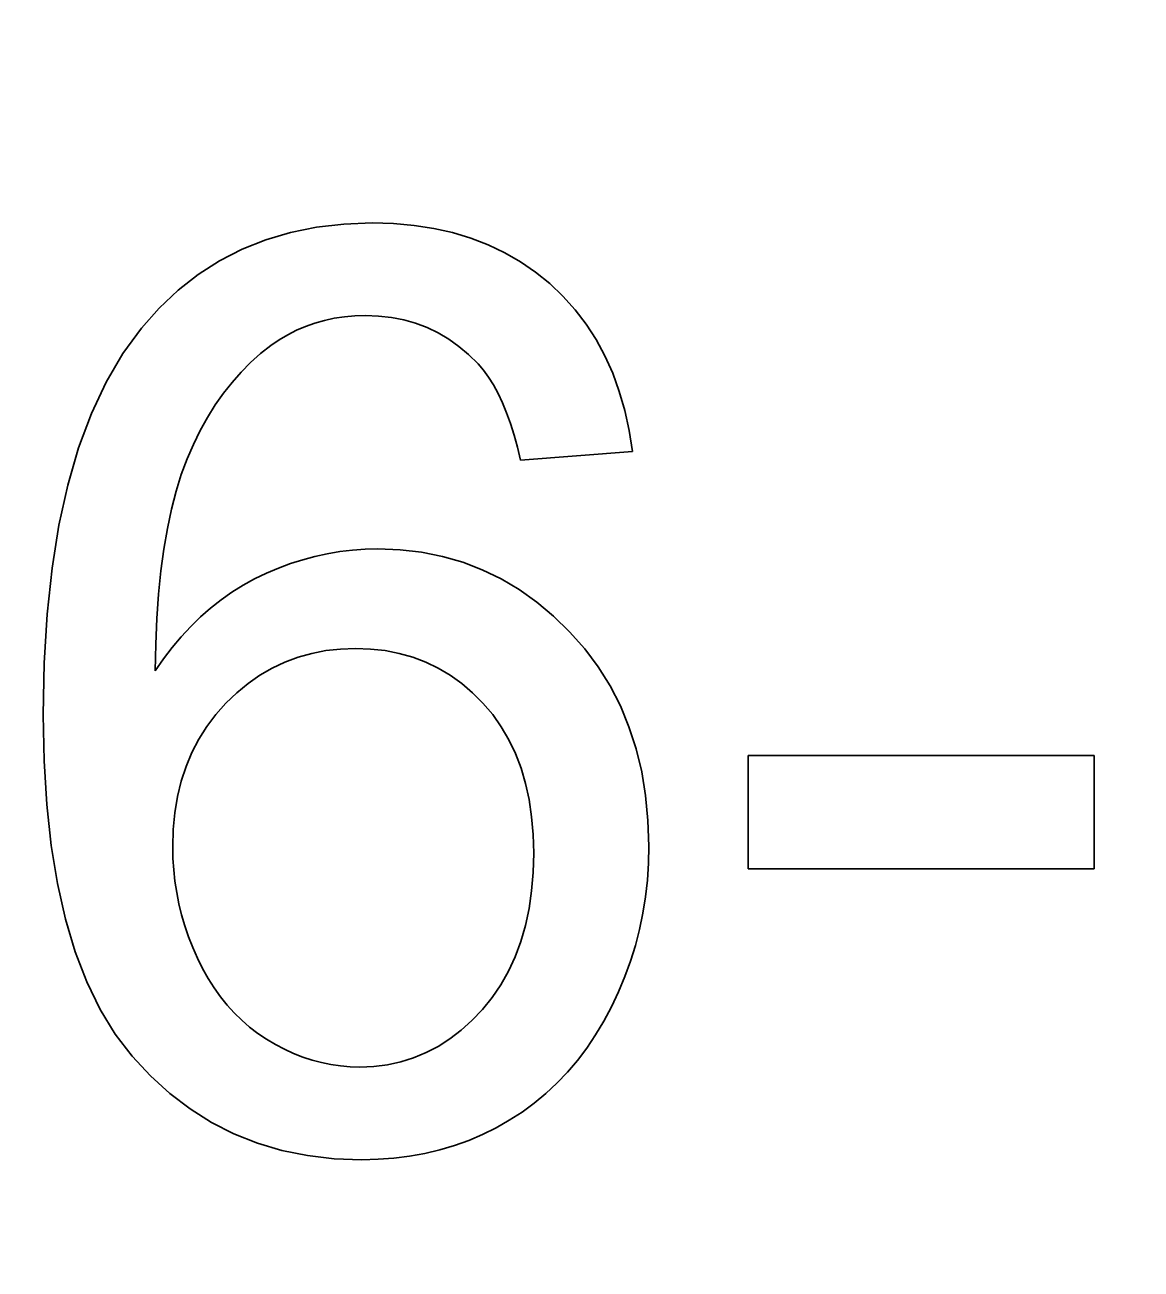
# Model space of a CAD drawing. Extents: x 23 to 417, y 3 to 294.
# Drawn here: x 148.151 to 149.521, y 108.459 to 109.985 of the extents above; entities that cross this region are included whole.
import ezdxf

# ---------------------------------------------------------------- set-up
doc = ezdxf.new("R2010")
doc.units = 0
doc.layers.get('0').update_dxf_attribs({"lineweight": 13})

msp = doc.modelspace()

# ---------------------------------------------------------------- linework, layer by layer
at = {"color": 7, "lineweight": 35, "ltscale": 0.000841284}
msp.add_line((148.5093, 109.7369), (148.5427, 109.7407), dxfattribs=at)
at = {"color": 7, "lineweight": 35, "ltscale": 0.000872351}
msp.add_line((148.5427, 109.7407), (148.5776, 109.742), dxfattribs=at)
at = {"color": 7, "lineweight": 35, "ltscale": 0.000652278}
msp.add_line((148.5776, 109.742), (148.6037, 109.7413), dxfattribs=at)
at = {"color": 7, "lineweight": 35, "ltscale": 0.000630188}
msp.add_line((148.6037, 109.7413), (148.6288, 109.739), dxfattribs=at)
at = {"color": 7, "lineweight": 35, "ltscale": 0.000611072}
msp.add_line((148.6288, 109.739), (148.653, 109.7353), dxfattribs=at)
at = {"color": 7, "lineweight": 35, "ltscale": 0.000795371}
msp.add_line((148.4469, 109.7214), (148.4774, 109.7304), dxfattribs=at)
at = {"color": 7, "lineweight": 35, "ltscale": 0.000814923}
msp.add_line((148.4774, 109.7304), (148.5093, 109.7369), dxfattribs=at)
at = {"color": 7, "lineweight": 35, "ltscale": 0.000594095}
msp.add_line((148.653, 109.7353), (148.6761, 109.7301), dxfattribs=at)
at = {"color": 7, "lineweight": 35, "ltscale": 0.000580628}
msp.add_line((148.6761, 109.7301), (148.6984, 109.7234), dxfattribs=at)
at = {"color": 7, "lineweight": 35, "ltscale": 0.000569845}
msp.add_line((148.6984, 109.7234), (148.7197, 109.7152), dxfattribs=at)
at = {"color": 7, "lineweight": 35, "ltscale": 0.000775549}
msp.add_line((148.3902, 109.6956), (148.4178, 109.7098), dxfattribs=at)
at = {"color": 7, "lineweight": 35, "ltscale": 0.000781936}
msp.add_line((148.4178, 109.7098), (148.4469, 109.7214), dxfattribs=at)
at = {"color": 7, "lineweight": 35, "ltscale": 0.000562812}
msp.add_line((148.7197, 109.7152), (148.74, 109.7055), dxfattribs=at)
at = {"color": 7, "lineweight": 35, "ltscale": 0.000776089}
msp.add_line((148.3641, 109.6788), (148.3902, 109.6956), dxfattribs=at)
at = {"color": 7, "lineweight": 35, "ltscale": 0.00055861}
msp.add_line((148.74, 109.7055), (148.7593, 109.6944), dxfattribs=at)
at = {"color": 7, "lineweight": 35, "ltscale": 0.000558205}
msp.add_line((148.7593, 109.6944), (148.7777, 109.6817), dxfattribs=at)
at = {"color": 7, "lineweight": 35, "ltscale": 0.000783752}
msp.add_line((148.3394, 109.6595), (148.3641, 109.6788), dxfattribs=at)
at = {"color": 7, "lineweight": 35, "ltscale": 0.000561389}
msp.add_line((148.7777, 109.6817), (148.7952, 109.6676), dxfattribs=at)
at = {"color": 7, "lineweight": 35, "ltscale": 0.000561167}
msp.add_line((148.7952, 109.6676), (148.8115, 109.6521), dxfattribs=at)
at = {"color": 7, "lineweight": 35, "ltscale": 0.000798023}
msp.add_line((148.3162, 109.6376), (148.3394, 109.6595), dxfattribs=at)
at = {"color": 7, "lineweight": 35, "ltscale": 0.000557724}
msp.add_line((148.8115, 109.6521), (148.8264, 109.6355), dxfattribs=at)
at = {"color": 7, "lineweight": 35, "ltscale": 0.000818946}
msp.add_line((148.2945, 109.6131), (148.3162, 109.6376), dxfattribs=at)
at = {"color": 7, "lineweight": 35, "ltscale": 0.000557988}
msp.add_line((148.8264, 109.6355), (148.8399, 109.6178), dxfattribs=at)
at = {"color": 7, "lineweight": 35, "ltscale": 0.000302958}
msp.add_line((148.5072, 109.6192), (148.4958, 109.6152), dxfattribs=at)
at = {"color": 7, "lineweight": 35, "ltscale": 0.000305321}
msp.add_line((148.519, 109.6225), (148.5072, 109.6192), dxfattribs=at)
at = {"color": 7, "lineweight": 35, "ltscale": 0.00030835}
msp.add_line((148.531, 109.6251), (148.519, 109.6225), dxfattribs=at)
at = {"color": 7, "lineweight": 35, "ltscale": 0.00031325}
msp.add_line((148.5434, 109.627), (148.531, 109.6251), dxfattribs=at)
at = {"color": 7, "lineweight": 35, "ltscale": 0.000319358}
msp.add_line((148.5561, 109.6281), (148.5434, 109.627), dxfattribs=at)
at = {"color": 7, "lineweight": 35, "ltscale": 0.000326003}
msp.add_line((148.5692, 109.6284), (148.5561, 109.6281), dxfattribs=at)
at = {"color": 7, "lineweight": 35, "ltscale": 0.000404242}
msp.add_line((148.5853, 109.6278), (148.5692, 109.6284), dxfattribs=at)
at = {"color": 7, "lineweight": 35, "ltscale": 0.00039358}
msp.add_line((148.601, 109.6261), (148.5853, 109.6278), dxfattribs=at)
at = {"color": 7, "lineweight": 35, "ltscale": 0.000385139}
msp.add_line((148.6161, 109.6231), (148.601, 109.6261), dxfattribs=at)
at = {"color": 7, "lineweight": 35, "ltscale": 0.000379119}
msp.add_line((148.6307, 109.619), (148.6161, 109.6231), dxfattribs=at)
at = {"color": 7, "lineweight": 35, "ltscale": 0.000376213}
msp.add_line((148.6448, 109.6137), (148.6307, 109.619), dxfattribs=at)
at = {"color": 7, "lineweight": 35, "ltscale": 0.000561936}
msp.add_line((148.8399, 109.6178), (148.8521, 109.5989), dxfattribs=at)
at = {"color": 7, "lineweight": 35, "ltscale": 0.000971457}
msp.add_line((148.2716, 109.5817), (148.2945, 109.6131), dxfattribs=at)
at = {"color": 7, "lineweight": 35, "ltscale": 0.000304736}
msp.add_line((148.4739, 109.6049), (148.4634, 109.5986), dxfattribs=at)
at = {"color": 7, "lineweight": 35, "ltscale": 0.000302874}
msp.add_line((148.4847, 109.6104), (148.4739, 109.6049), dxfattribs=at)
at = {"color": 7, "lineweight": 35, "ltscale": 0.000302447}
msp.add_line((148.4958, 109.6152), (148.4847, 109.6104), dxfattribs=at)
at = {"color": 7, "lineweight": 35, "ltscale": 0.000375718}
msp.add_line((148.6583, 109.6072), (148.6448, 109.6137), dxfattribs=at)
at = {"color": 7, "lineweight": 35, "ltscale": 0.000378196}
msp.add_line((148.6714, 109.5995), (148.6583, 109.6072), dxfattribs=at)
at = {"color": 7, "lineweight": 35, "ltscale": 0.00040444}
msp.add_line((148.4533, 109.5916), (148.4405, 109.5817), dxfattribs=at)
at = {"color": 7, "lineweight": 35, "ltscale": 0.000308098}
msp.add_line((148.4634, 109.5986), (148.4533, 109.5916), dxfattribs=at)
at = {"color": 7, "lineweight": 35, "ltscale": 0.000383187}
msp.add_line((148.6839, 109.5906), (148.6714, 109.5995), dxfattribs=at)
at = {"color": 7, "lineweight": 35, "ltscale": 0.000390933}
msp.add_line((148.6958, 109.5806), (148.6839, 109.5906), dxfattribs=at)
at = {"color": 7, "lineweight": 35, "ltscale": 0.000568664}
msp.add_line((148.8521, 109.5989), (148.863, 109.5789), dxfattribs=at)
at = {"color": 7, "lineweight": 35, "ltscale": 0.001013}
msp.add_line((148.2511, 109.5467), (148.2716, 109.5817), dxfattribs=at)
at = {"color": 7, "lineweight": 35, "ltscale": 0.000413101}
msp.add_line((148.4283, 109.5708), (148.4167, 109.5591), dxfattribs=at)
at = {"color": 7, "lineweight": 35, "ltscale": 0.000408187}
msp.add_line((148.4405, 109.5817), (148.4283, 109.5708), dxfattribs=at)
at = {"color": 7, "lineweight": 35, "ltscale": 0.000401191}
msp.add_line((148.7073, 109.5694), (148.6958, 109.5806), dxfattribs=at)
at = {"color": 7, "lineweight": 35, "ltscale": 0.000579214}
msp.add_line((148.863, 109.5789), (148.8725, 109.5578), dxfattribs=at)
at = {"color": 7, "lineweight": 35, "ltscale": 0.000419588}
msp.add_line((148.4167, 109.5591), (148.4055, 109.5465), dxfattribs=at)
at = {"color": 7, "lineweight": 35, "ltscale": 0.000255816}
msp.add_line((148.7139, 109.5615), (148.7073, 109.5694), dxfattribs=at)
at = {"color": 7, "lineweight": 35, "ltscale": 0.000268224}
msp.add_line((148.7202, 109.5528), (148.7139, 109.5615), dxfattribs=at)
at = {"color": 7, "lineweight": 35, "ltscale": 0.000592663}
msp.add_line((148.8725, 109.5578), (148.8806, 109.5355), dxfattribs=at)
at = {"color": 7, "lineweight": 35, "ltscale": 0.001064}
msp.add_line((148.233, 109.5082), (148.2511, 109.5467), dxfattribs=at)
at = {"color": 7, "lineweight": 35, "ltscale": 0.000427697}
msp.add_line((148.4055, 109.5465), (148.395, 109.5331), dxfattribs=at)
at = {"color": 7, "lineweight": 35, "ltscale": 0.000282614}
msp.add_line((148.7262, 109.5433), (148.7202, 109.5528), dxfattribs=at)
at = {"color": 7, "lineweight": 35, "ltscale": 0.000298162}
msp.add_line((148.7319, 109.5328), (148.7262, 109.5433), dxfattribs=at)
at = {"color": 7, "lineweight": 35, "ltscale": 0.000436854}
msp.add_line((148.395, 109.5331), (148.385, 109.5188), dxfattribs=at)
at = {"color": 7, "lineweight": 35, "ltscale": 0.000314445}
msp.add_line((148.7372, 109.5214), (148.7319, 109.5328), dxfattribs=at)
at = {"color": 7, "lineweight": 35, "ltscale": 0.000609096}
msp.add_line((148.8806, 109.5355), (148.8874, 109.5121), dxfattribs=at)
at = {"color": 7, "lineweight": 35, "ltscale": 0.00044744}
msp.add_line((148.385, 109.5188), (148.3755, 109.5036), dxfattribs=at)
at = {"color": 7, "lineweight": 35, "ltscale": 0.000331871}
msp.add_line((148.7423, 109.5091), (148.7372, 109.5214), dxfattribs=at)
at = {"color": 7, "lineweight": 35, "ltscale": 0.000349508}
msp.add_line((148.7471, 109.496), (148.7423, 109.5091), dxfattribs=at)
at = {"color": 7, "lineweight": 35, "ltscale": 0.000628159}
msp.add_line((148.8874, 109.5121), (148.8928, 109.4876), dxfattribs=at)
at = {"color": 7, "lineweight": 35, "ltscale": 0.001123}
msp.add_line((148.2173, 109.4661), (148.233, 109.5082), dxfattribs=at)
at = {"color": 7, "lineweight": 35, "ltscale": 0.000459483}
msp.add_line((148.3755, 109.5036), (148.3666, 109.4875), dxfattribs=at)
at = {"color": 7, "lineweight": 35, "ltscale": 0.000368277}
msp.add_line((148.7515, 109.4819), (148.7471, 109.496), dxfattribs=at)
at = {"color": 7, "lineweight": 35, "ltscale": 0.000472391}
msp.add_line((148.3666, 109.4875), (148.3583, 109.4705), dxfattribs=at)
at = {"color": 7, "lineweight": 35, "ltscale": 0.000387451}
msp.add_line((148.7557, 109.467), (148.7515, 109.4819), dxfattribs=at)
at = {"color": 7, "lineweight": 35, "ltscale": 0.000649985}
msp.add_line((148.8928, 109.4876), (148.8969, 109.4619), dxfattribs=at)
at = {"color": 7, "lineweight": 35, "ltscale": 0.001188}
msp.add_line((148.2041, 109.4205), (148.2173, 109.4661), dxfattribs=at)
at = {"color": 7, "lineweight": 35, "ltscale": 0.000486481}
msp.add_line((148.3583, 109.4705), (148.3505, 109.4527), dxfattribs=at)
at = {"color": 7, "lineweight": 35, "ltscale": 0.000407187}
msp.add_line((148.7595, 109.4512), (148.7557, 109.467), dxfattribs=at)
at = {"color": 7, "lineweight": 35, "ltscale": 0.000508374}
msp.add_line((148.3505, 109.4527), (148.3433, 109.4337), dxfattribs=at)
at = {"color": 7, "lineweight": 35, "ltscale": 0.003445}
msp.add_line((148.8969, 109.4619), (148.7595, 109.4512), dxfattribs=at)
at = {"color": 7, "lineweight": 35, "ltscale": 0.000539502}
msp.add_line((148.3433, 109.4337), (148.3369, 109.4131), dxfattribs=at)
at = {"color": 7, "lineweight": 35, "ltscale": 0.00126}
for p, q in [((148.1932, 109.3713), (148.2041, 109.4205)), ((148.1838, 108.9787), (148.1783, 109.0288))]:
    msp.add_line(p, q, dxfattribs=at)
at = {"color": 7, "lineweight": 35, "ltscale": 0.000571508}
msp.add_line((148.3369, 109.4131), (148.3312, 109.3909), dxfattribs=at)
at = {"color": 7, "lineweight": 35, "ltscale": 0.000605232}
msp.add_line((148.3312, 109.3909), (148.3262, 109.3673), dxfattribs=at)
at = {"color": 7, "lineweight": 35, "ltscale": 0.001336}
msp.add_line((148.1848, 109.3185), (148.1932, 109.3713), dxfattribs=at)
at = {"color": 7, "lineweight": 35, "ltscale": 0.000640147}
msp.add_line((148.3262, 109.3673), (148.3219, 109.342), dxfattribs=at)
at = {"color": 7, "lineweight": 35, "ltscale": 0.000675617}
msp.add_line((148.3219, 109.342), (148.3183, 109.3152), dxfattribs=at)
at = {"color": 7, "lineweight": 35, "ltscale": 0.000391229}
msp.add_line((148.5532, 109.3407), (148.5688, 109.3418), dxfattribs=at)
at = {"color": 7, "lineweight": 35, "ltscale": 0.0003935}
msp.add_line((148.5688, 109.3418), (148.5845, 109.3422), dxfattribs=at)
at = {"color": 7, "lineweight": 35, "ltscale": 0.00068082}
msp.add_line((148.5845, 109.3422), (148.6117, 109.3412), dxfattribs=at)
at = {"color": 7, "lineweight": 35, "ltscale": 0.000391505}
msp.add_line((148.4772, 109.3242), (148.4922, 109.3289), dxfattribs=at)
at = {"color": 7, "lineweight": 35, "ltscale": 0.000389683}
msp.add_line((148.4922, 109.3289), (148.5072, 109.333), dxfattribs=at)
at = {"color": 7, "lineweight": 35, "ltscale": 0.000388569}
msp.add_line((148.5072, 109.333), (148.5224, 109.3363), dxfattribs=at)
at = {"color": 7, "lineweight": 35, "ltscale": 0.000388501}
msp.add_line((148.5224, 109.3363), (148.5377, 109.3389), dxfattribs=at)
at = {"color": 7, "lineweight": 35, "ltscale": 0.000389232}
msp.add_line((148.5377, 109.3389), (148.5532, 109.3407), dxfattribs=at)
at = {"color": 7, "lineweight": 35, "ltscale": 0.000664129}
msp.add_line((148.6117, 109.3412), (148.6381, 109.3381), dxfattribs=at)
at = {"color": 7, "lineweight": 35, "ltscale": 0.000651927}
msp.add_line((148.6381, 109.3381), (148.6637, 109.3331), dxfattribs=at)
at = {"color": 7, "lineweight": 35, "ltscale": 0.000643922}
msp.add_line((148.6637, 109.3331), (148.6885, 109.3259), dxfattribs=at)
at = {"color": 7, "lineweight": 35, "ltscale": 0.001416}
msp.add_line((148.1788, 109.2622), (148.1848, 109.3185), dxfattribs=at)
at = {"color": 7, "lineweight": 35, "ltscale": 0.000711938}
msp.add_line((148.3183, 109.3152), (148.3155, 109.2869), dxfattribs=at)
at = {"color": 7, "lineweight": 35, "ltscale": 0.000402441}
msp.add_line((148.4333, 109.3054), (148.4478, 109.3124), dxfattribs=at)
at = {"color": 7, "lineweight": 35, "ltscale": 0.000397723}
msp.add_line((148.4478, 109.3124), (148.4625, 109.3186), dxfattribs=at)
at = {"color": 7, "lineweight": 35, "ltscale": 0.00039436}
msp.add_line((148.4625, 109.3186), (148.4772, 109.3242), dxfattribs=at)
at = {"color": 7, "lineweight": 35, "ltscale": 0.000640527}
msp.add_line((148.6885, 109.3259), (148.7124, 109.3168), dxfattribs=at)
at = {"color": 7, "lineweight": 35, "ltscale": 0.00064198}
msp.add_line((148.7124, 109.3168), (148.7355, 109.3056), dxfattribs=at)
at = {"color": 7, "lineweight": 35, "ltscale": 0.000405129}
msp.add_line((148.4054, 109.2891), (148.4191, 109.2976), dxfattribs=at)
at = {"color": 7, "lineweight": 35, "ltscale": 0.000404588}
msp.add_line((148.4191, 109.2976), (148.4333, 109.3054), dxfattribs=at)
at = {"color": 7, "lineweight": 35, "ltscale": 0.000647684}
msp.add_line((148.7355, 109.3056), (148.7578, 109.2924), dxfattribs=at)
at = {"color": 7, "lineweight": 35, "ltscale": 0.000749132}
msp.add_line((148.3155, 109.2869), (148.3134, 109.257), dxfattribs=at)
at = {"color": 7, "lineweight": 35, "ltscale": 0.000406145}
msp.add_line((148.3921, 109.2798), (148.4054, 109.2891), dxfattribs=at)
at = {"color": 7, "lineweight": 35, "ltscale": 0.000658418}
msp.add_line((148.7578, 109.2924), (148.7793, 109.2771), dxfattribs=at)
at = {"color": 7, "lineweight": 35, "ltscale": 0.000412786}
msp.add_line((148.3668, 109.2588), (148.3792, 109.2696), dxfattribs=at)
at = {"color": 7, "lineweight": 35, "ltscale": 0.000409345}
msp.add_line((148.3792, 109.2696), (148.3921, 109.2798), dxfattribs=at)
at = {"color": 7, "lineweight": 35, "ltscale": 0.000673257}
msp.add_line((148.7793, 109.2771), (148.7999, 109.2598), dxfattribs=at)
at = {"color": 7, "lineweight": 35, "ltscale": 0.0015}
msp.add_line((148.1752, 109.2023), (148.1788, 109.2622), dxfattribs=at)
at = {"color": 7, "lineweight": 35, "ltscale": 0.0007867}
msp.add_line((148.3134, 109.257), (148.312, 109.2256), dxfattribs=at)
at = {"color": 7, "lineweight": 35, "ltscale": 0.000418201}
msp.add_line((148.3548, 109.2471), (148.3668, 109.2588), dxfattribs=at)
at = {"color": 7, "lineweight": 35, "ltscale": 0.000692154}
msp.add_line((148.7999, 109.2598), (148.8197, 109.2405), dxfattribs=at)
at = {"color": 7, "lineweight": 35, "ltscale": 0.00043179}
msp.add_line((148.3322, 109.2214), (148.3433, 109.2346), dxfattribs=at)
at = {"color": 7, "lineweight": 35, "ltscale": 0.000424334}
msp.add_line((148.3433, 109.2346), (148.3548, 109.2471), dxfattribs=at)
at = {"color": 7, "lineweight": 35, "ltscale": 0.000697321}
msp.add_line((148.8197, 109.2405), (148.8382, 109.2196), dxfattribs=at)
at = {"color": 7, "lineweight": 35, "ltscale": 0.000824998}
msp.add_line((148.312, 109.2256), (148.3113, 109.1926), dxfattribs=at)
at = {"color": 7, "lineweight": 35, "ltscale": 0.000440025}
msp.add_line((148.3215, 109.2074), (148.3322, 109.2214), dxfattribs=at)
at = {"color": 7, "lineweight": 35, "ltscale": 0.000449714}
msp.add_line((148.5385, 109.2195), (148.5206, 109.2175), dxfattribs=at)
at = {"color": 7, "lineweight": 35, "ltscale": 0.000461211}
msp.add_line((148.5569, 109.2202), (148.5385, 109.2195), dxfattribs=at)
at = {"color": 7, "lineweight": 35, "ltscale": 0.000464078}
msp.add_line((148.5755, 109.2195), (148.5569, 109.2202), dxfattribs=at)
at = {"color": 7, "lineweight": 35, "ltscale": 0.000450571}
msp.add_line((148.5934, 109.2175), (148.5755, 109.2195), dxfattribs=at)
at = {"color": 7, "lineweight": 35, "ltscale": 0.000689961}
msp.add_line((148.8382, 109.2196), (148.8547, 109.1975), dxfattribs=at)
at = {"color": 7, "lineweight": 35, "ltscale": 0.000449483}
msp.add_line((148.3113, 109.1926), (148.3215, 109.2074), dxfattribs=at)
at = {"color": 7, "lineweight": 35, "ltscale": 0.000431665}
msp.add_line((148.4865, 109.2095), (148.4704, 109.2034), dxfattribs=at)
at = {"color": 7, "lineweight": 35, "ltscale": 0.000434705}
msp.add_line((148.5033, 109.2141), (148.4865, 109.2095), dxfattribs=at)
at = {"color": 7, "lineweight": 35, "ltscale": 0.000440683}
msp.add_line((148.5206, 109.2175), (148.5033, 109.2141), dxfattribs=at)
at = {"color": 7, "lineweight": 35, "ltscale": 0.000439836}
msp.add_line((148.6106, 109.2141), (148.5934, 109.2175), dxfattribs=at)
at = {"color": 7, "lineweight": 35, "ltscale": 0.000431944}
msp.add_line((148.6273, 109.2095), (148.6106, 109.2141), dxfattribs=at)
at = {"color": 7, "lineweight": 35, "ltscale": 0.000427102}
msp.add_line((148.6432, 109.2034), (148.6273, 109.2095), dxfattribs=at)
at = {"color": 7, "lineweight": 35, "ltscale": 0.001587}
msp.add_line((148.174, 109.1388), (148.1752, 109.2023), dxfattribs=at)
at = {"color": 7, "lineweight": 35, "ltscale": 0.000434726}
msp.add_line((148.4548, 109.196), (148.4397, 109.1873), dxfattribs=at)
at = {"color": 7, "lineweight": 35, "ltscale": 0.000431405}
msp.add_line((148.4704, 109.2034), (148.4548, 109.196), dxfattribs=at)
at = {"color": 7, "lineweight": 35, "ltscale": 0.000425229}
msp.add_line((148.6586, 109.196), (148.6432, 109.2034), dxfattribs=at)
at = {"color": 7, "lineweight": 35, "ltscale": 0.000427321}
msp.add_line((148.6733, 109.1873), (148.6586, 109.196), dxfattribs=at)
at = {"color": 7, "lineweight": 35, "ltscale": 0.00068699}
msp.add_line((148.8547, 109.1975), (148.8692, 109.1742), dxfattribs=at)
at = {"color": 7, "lineweight": 35, "ltscale": 0.000449457}
msp.add_line((148.4253, 109.1772), (148.4114, 109.1658), dxfattribs=at)
at = {"color": 7, "lineweight": 35, "ltscale": 0.000440645}
msp.add_line((148.4397, 109.1873), (148.4253, 109.1772), dxfattribs=at)
at = {"color": 7, "lineweight": 35, "ltscale": 0.000432008}
msp.add_line((148.6873, 109.1772), (148.6733, 109.1873), dxfattribs=at)
at = {"color": 7, "lineweight": 35, "ltscale": 0.000440007}
msp.add_line((148.7007, 109.1658), (148.6873, 109.1772), dxfattribs=at)
at = {"color": 7, "lineweight": 35, "ltscale": 0.000688921}
msp.add_line((148.8692, 109.1742), (148.8819, 109.1497), dxfattribs=at)
at = {"color": 7, "lineweight": 35, "ltscale": 0.000461352}
msp.add_line((148.4114, 109.1658), (148.398, 109.153), dxfattribs=at)
at = {"color": 7, "lineweight": 35, "ltscale": 0.000450926}
msp.add_line((148.7134, 109.153), (148.7007, 109.1658), dxfattribs=at)
at = {"color": 7, "lineweight": 35, "ltscale": 0.000464591}
msp.add_line((148.398, 109.153), (148.3857, 109.1392), dxfattribs=at)
at = {"color": 7, "lineweight": 35, "ltscale": 0.00045652}
msp.add_line((148.7253, 109.1391), (148.7134, 109.153), dxfattribs=at)
at = {"color": 7, "lineweight": 35, "ltscale": 0.000695671}
msp.add_line((148.8819, 109.1497), (148.8925, 109.124), dxfattribs=at)
at = {"color": 7, "lineweight": 35, "ltscale": 0.001417}
msp.add_line((148.1751, 109.0822), (148.174, 109.1388), dxfattribs=at)
at = {"color": 7, "lineweight": 35, "ltscale": 0.00046}
msp.add_line((148.3857, 109.1392), (148.3746, 109.1245), dxfattribs=at)
at = {"color": 7, "lineweight": 35, "ltscale": 0.000457006}
msp.add_line((148.7358, 109.1242), (148.7253, 109.1391), dxfattribs=at)
at = {"color": 7, "lineweight": 35, "ltscale": 0.000458634}
msp.add_line((148.3746, 109.1245), (148.3648, 109.109), dxfattribs=at)
at = {"color": 7, "lineweight": 35, "ltscale": 0.000460863}
msp.add_line((148.7451, 109.1083), (148.7358, 109.1242), dxfattribs=at)
at = {"color": 7, "lineweight": 35, "ltscale": 0.000706356}
msp.add_line((148.8925, 109.124), (148.9013, 109.0971), dxfattribs=at)
at = {"color": 7, "lineweight": 35, "ltscale": 0.000460663}
msp.add_line((148.3648, 109.109), (148.3563, 109.0926), dxfattribs=at)
at = {"color": 7, "lineweight": 35, "ltscale": 0.000468233}
msp.add_line((148.7532, 109.0914), (148.7451, 109.1083), dxfattribs=at)
at = {"color": 7, "lineweight": 35, "ltscale": 0.001337}
msp.add_line((148.1783, 109.0288), (148.1751, 109.0822), dxfattribs=at)
at = {"color": 7, "lineweight": 35, "ltscale": 0.000465668}
msp.add_line((148.3563, 109.0926), (148.3491, 109.0754), dxfattribs=at)
at = {"color": 7, "lineweight": 35, "ltscale": 0.000478676}
msp.add_line((148.7601, 109.0735), (148.7532, 109.0914), dxfattribs=at)
at = {"color": 7, "lineweight": 35, "ltscale": 0.000722092}
msp.add_line((148.9013, 109.0971), (148.9081, 109.069), dxfattribs=at)
at = {"color": 7, "lineweight": 35, "ltscale": 0.003472}
for p, q in [((149.0388, 108.9501), (149.0388, 109.089)), ((149.4632, 109.089), (149.4632, 108.9501))]:
    msp.add_line(p, q, dxfattribs=at)
at = {"color": 7, "lineweight": 35, "ltscale": 0.010609}
for p, q in [((149.0388, 109.089), (149.4632, 109.089)), ((149.4632, 108.9501), (149.0388, 108.9501))]:
    msp.add_line(p, q, dxfattribs=at)
at = {"color": 7, "lineweight": 35, "ltscale": 0.000474187}
msp.add_line((148.3491, 109.0754), (148.3433, 109.0574), dxfattribs=at)
at = {"color": 7, "lineweight": 35, "ltscale": 0.000492096}
msp.add_line((148.7657, 109.0546), (148.7601, 109.0735), dxfattribs=at)
at = {"color": 7, "lineweight": 35, "ltscale": 0.000741559}
msp.add_line((148.9081, 109.069), (148.9129, 109.0398), dxfattribs=at)
at = {"color": 7, "lineweight": 35, "ltscale": 0.000485109}
msp.add_line((148.3433, 109.0574), (148.3387, 109.0385), dxfattribs=at)
at = {"color": 7, "lineweight": 35, "ltscale": 0.000508427}
msp.add_line((148.77, 109.0348), (148.7657, 109.0546), dxfattribs=at)
at = {"color": 7, "lineweight": 35, "ltscale": 0.000499378}
msp.add_line((148.3387, 109.0385), (148.3354, 109.0188), dxfattribs=at)
at = {"color": 7, "lineweight": 35, "ltscale": 0.000764487}
msp.add_line((148.9129, 109.0398), (148.9158, 109.0093), dxfattribs=at)
at = {"color": 7, "lineweight": 35, "ltscale": 0.000527066}
msp.add_line((148.7731, 109.0139), (148.77, 109.0348), dxfattribs=at)
at = {"color": 7, "lineweight": 35, "ltscale": 0.000515868}
msp.add_line((148.3354, 109.0188), (148.3335, 108.9983), dxfattribs=at)
at = {"color": 7, "lineweight": 35, "ltscale": 0.000548156}
msp.add_line((148.775, 108.9921), (148.7731, 109.0139), dxfattribs=at)
at = {"color": 7, "lineweight": 35, "ltscale": 0.000791155}
msp.add_line((148.9158, 109.0093), (148.9168, 108.9777), dxfattribs=at)
at = {"color": 7, "lineweight": 35, "ltscale": 0.000534418}
msp.add_line((148.3335, 108.9983), (148.3328, 108.9769), dxfattribs=at)
at = {"color": 7, "lineweight": 35, "ltscale": 0.000570978}
msp.add_line((148.7756, 108.9693), (148.775, 108.9921), dxfattribs=at)
at = {"color": 7, "lineweight": 35, "ltscale": 0.001185}
msp.add_line((148.1914, 108.9319), (148.1838, 108.9787), dxfattribs=at)
at = {"color": 7, "lineweight": 35, "ltscale": 0.000355409}
msp.add_line((148.3328, 108.9769), (148.3331, 108.9627), dxfattribs=at)
at = {"color": 7, "lineweight": 35, "ltscale": 0.000525987}
msp.add_line((148.9168, 108.9777), (148.9163, 108.9567), dxfattribs=at)
at = {"color": 7, "lineweight": 35, "ltscale": 0.000352942}
msp.add_line((148.3331, 108.9627), (148.334, 108.9486), dxfattribs=at)
at = {"color": 7, "lineweight": 35, "ltscale": 0.000593871}
msp.add_line((148.775, 108.9455), (148.7756, 108.9693), dxfattribs=at)
at = {"color": 7, "lineweight": 35, "ltscale": 0.000351368}
msp.add_line((148.334, 108.9486), (148.3355, 108.9347), dxfattribs=at)
at = {"color": 7, "lineweight": 35, "ltscale": 0.000570158}
msp.add_line((148.7731, 108.9228), (148.775, 108.9455), dxfattribs=at)
at = {"color": 7, "lineweight": 35, "ltscale": 0.000519535}
msp.add_line((148.9163, 108.9567), (148.915, 108.9359), dxfattribs=at)
at = {"color": 7, "lineweight": 35, "ltscale": 0.001115}
msp.add_line((148.2012, 108.8884), (148.1914, 108.9319), dxfattribs=at)
at = {"color": 7, "lineweight": 35, "ltscale": 0.000350204}
msp.add_line((148.3355, 108.9347), (148.3377, 108.9208), dxfattribs=at)
at = {"color": 7, "lineweight": 35, "ltscale": 0.00051389}
msp.add_line((148.915, 108.9359), (148.9127, 108.9155), dxfattribs=at)
at = {"color": 7, "lineweight": 35, "ltscale": 0.000349777}
msp.add_line((148.3377, 108.9208), (148.3404, 108.9071), dxfattribs=at)
at = {"color": 7, "lineweight": 35, "ltscale": 0.000548689}
msp.add_line((148.7699, 108.9011), (148.7731, 108.9228), dxfattribs=at)
at = {"color": 7, "lineweight": 35, "ltscale": 0.000509541}
msp.add_line((148.9127, 108.9155), (148.9095, 108.8954), dxfattribs=at)
at = {"color": 7, "lineweight": 35, "ltscale": 0.000349933}
msp.add_line((148.3404, 108.9071), (148.3437, 108.8935), dxfattribs=at)
at = {"color": 7, "lineweight": 35, "ltscale": 0.000529168}
msp.add_line((148.7655, 108.8804), (148.7699, 108.9011), dxfattribs=at)
at = {"color": 7, "lineweight": 35, "ltscale": 0.001049}
msp.add_line((148.2132, 108.8482), (148.2012, 108.8884), dxfattribs=at)
at = {"color": 7, "lineweight": 35, "ltscale": 0.000350837}
msp.add_line((148.3437, 108.8935), (148.3477, 108.88), dxfattribs=at)
at = {"color": 7, "lineweight": 35, "ltscale": 0.000506334}
msp.add_line((148.9095, 108.8954), (148.9054, 108.8755), dxfattribs=at)
at = {"color": 7, "lineweight": 35, "ltscale": 0.000352764}
msp.add_line((148.3477, 108.88), (148.3522, 108.8667), dxfattribs=at)
at = {"color": 7, "lineweight": 35, "ltscale": 0.000512067}
msp.add_line((148.7599, 108.8607), (148.7655, 108.8804), dxfattribs=at)
at = {"color": 7, "lineweight": 35, "ltscale": 0.000504275}
msp.add_line((148.9054, 108.8755), (148.9004, 108.856), dxfattribs=at)
at = {"color": 7, "lineweight": 35, "ltscale": 0.000354904}
msp.add_line((148.3522, 108.8667), (148.3574, 108.8534), dxfattribs=at)
at = {"color": 7, "lineweight": 35, "ltscale": 0.000357797}
msp.add_line((148.3574, 108.8534), (148.3631, 108.8403), dxfattribs=at)
at = {"color": 7, "lineweight": 35, "ltscale": 0.00049823}
msp.add_line((148.7529, 108.842), (148.7599, 108.8607), dxfattribs=at)
at = {"color": 7, "lineweight": 35, "ltscale": 0.000503336}
msp.add_line((148.9004, 108.856), (148.8944, 108.8368), dxfattribs=at)
at = {"color": 7, "lineweight": 35, "ltscale": 0.000988595}
msp.add_line((148.2274, 108.8113), (148.2132, 108.8482), dxfattribs=at)
at = {"color": 7, "lineweight": 35, "ltscale": 0.000355336}
msp.add_line((148.3631, 108.8403), (148.3694, 108.8276), dxfattribs=at)
at = {"color": 7, "lineweight": 35, "ltscale": 0.000486434}
msp.add_line((148.7448, 108.8243), (148.7529, 108.842), dxfattribs=at)
at = {"color": 7, "lineweight": 35, "ltscale": 0.000347245}
msp.add_line((148.3694, 108.8276), (148.3762, 108.8155), dxfattribs=at)
at = {"color": 7, "lineweight": 35, "ltscale": 0.000478536}
msp.add_line((148.7353, 108.8077), (148.7448, 108.8243), dxfattribs=at)
at = {"color": 7, "lineweight": 35, "ltscale": 0.000503193}
msp.add_line((148.8944, 108.8368), (148.8876, 108.8178), dxfattribs=at)
at = {"color": 7, "lineweight": 35, "ltscale": 0.000934865}
msp.add_line((148.2437, 108.7776), (148.2274, 108.8113), dxfattribs=at)
at = {"color": 7, "lineweight": 35, "ltscale": 0.000340021}
msp.add_line((148.3762, 108.8155), (148.3835, 108.804), dxfattribs=at)
at = {"color": 7, "lineweight": 35, "ltscale": 0.000473839}
msp.add_line((148.7246, 108.792), (148.7353, 108.8077), dxfattribs=at)
at = {"color": 7, "lineweight": 35, "ltscale": 0.000504936}
msp.add_line((148.8876, 108.8178), (148.8798, 108.7992), dxfattribs=at)
at = {"color": 7, "lineweight": 35, "ltscale": 0.000333752}
msp.add_line((148.3835, 108.804), (148.3912, 108.7931), dxfattribs=at)
at = {"color": 7, "lineweight": 35, "ltscale": 0.000328637}
msp.add_line((148.3912, 108.7931), (148.3995, 108.7829), dxfattribs=at)
at = {"color": 7, "lineweight": 35, "ltscale": 0.000472311}
msp.add_line((148.7127, 108.7774), (148.7246, 108.792), dxfattribs=at)
at = {"color": 7, "lineweight": 35, "ltscale": 0.000507042}
msp.add_line((148.8798, 108.7992), (148.8711, 108.7809), dxfattribs=at)
at = {"color": 7, "lineweight": 35, "ltscale": 0.000888713}
msp.add_line((148.2622, 108.7473), (148.2437, 108.7776), dxfattribs=at)
at = {"color": 7, "lineweight": 35, "ltscale": 0.000324703}
msp.add_line((148.3995, 108.7829), (148.4082, 108.7732), dxfattribs=at)
at = {"color": 7, "lineweight": 35, "ltscale": 0.000463994}
msp.add_line((148.6998, 108.764), (148.7127, 108.7774), dxfattribs=at)
at = {"color": 7, "lineweight": 35, "ltscale": 0.000503142}
msp.add_line((148.8711, 108.7809), (148.8617, 108.7631), dxfattribs=at)
at = {"color": 7, "lineweight": 35, "ltscale": 0.000322077}
msp.add_line((148.4082, 108.7732), (148.4174, 108.7642), dxfattribs=at)
at = {"color": 7, "lineweight": 35, "ltscale": 0.000320261}
msp.add_line((148.4174, 108.7642), (148.4271, 108.7559), dxfattribs=at)
at = {"color": 7, "lineweight": 35, "ltscale": 0.00044831}
msp.add_line((148.6865, 108.752), (148.6998, 108.764), dxfattribs=at)
at = {"color": 7, "lineweight": 35, "ltscale": 0.000493321}
msp.add_line((148.8617, 108.7631), (148.8515, 108.7462), dxfattribs=at)
at = {"color": 7, "lineweight": 35, "ltscale": 0.000851639}
msp.add_line((148.2829, 108.7202), (148.2622, 108.7473), dxfattribs=at)
at = {"color": 7, "lineweight": 35, "ltscale": 0.000319867}
msp.add_line((148.4271, 108.7559), (148.4373, 108.7481), dxfattribs=at)
at = {"color": 7, "lineweight": 35, "ltscale": 0.000320663}
msp.add_line((148.4373, 108.7481), (148.4479, 108.741), dxfattribs=at)
at = {"color": 7, "lineweight": 35, "ltscale": 0.000435072}
msp.add_line((148.6727, 108.7414), (148.6865, 108.752), dxfattribs=at)
at = {"color": 7, "lineweight": 35, "ltscale": 0.000318256}
msp.add_line((148.4479, 108.741), (148.4589, 108.7345), dxfattribs=at)
at = {"color": 7, "lineweight": 35, "ltscale": 0.000312126}
msp.add_line((148.4589, 108.7345), (148.4699, 108.7287), dxfattribs=at)
at = {"color": 7, "lineweight": 35, "ltscale": 0.000417845}
msp.add_line((148.6436, 108.7245), (148.6584, 108.7322), dxfattribs=at)
at = {"color": 7, "lineweight": 35, "ltscale": 0.000424895}
msp.add_line((148.6584, 108.7322), (148.6727, 108.7414), dxfattribs=at)
at = {"color": 7, "lineweight": 35, "ltscale": 0.000484282}
msp.add_line((148.8515, 108.7462), (148.8407, 108.7301), dxfattribs=at)
at = {"color": 7, "lineweight": 35, "ltscale": 0.000823524}
msp.add_line((148.3054, 108.6961), (148.2829, 108.7202), dxfattribs=at)
at = {"color": 7, "lineweight": 35, "ltscale": 0.000307238}
msp.add_line((148.4699, 108.7287), (148.4811, 108.7235), dxfattribs=at)
at = {"color": 7, "lineweight": 35, "ltscale": 0.000302885}
msp.add_line((148.4811, 108.7235), (148.4924, 108.7191), dxfattribs=at)
at = {"color": 7, "lineweight": 35, "ltscale": 0.000299465}
msp.add_line((148.4924, 108.7191), (148.5038, 108.7153), dxfattribs=at)
at = {"color": 7, "lineweight": 35, "ltscale": 0.000413153}
msp.add_line((148.6126, 108.7132), (148.6283, 108.7181), dxfattribs=at)
at = {"color": 7, "lineweight": 35, "ltscale": 0.000413909}
msp.add_line((148.6283, 108.7181), (148.6436, 108.7245), dxfattribs=at)
at = {"color": 7, "lineweight": 35, "ltscale": 0.000477047}
msp.add_line((148.8407, 108.7301), (148.8292, 108.7149), dxfattribs=at)
at = {"color": 7, "lineweight": 35, "ltscale": 0.000297383}
msp.add_line((148.5038, 108.7153), (148.5152, 108.7123), dxfattribs=at)
at = {"color": 7, "lineweight": 35, "ltscale": 0.000295923}
msp.add_line((148.5152, 108.7123), (148.5268, 108.7099), dxfattribs=at)
at = {"color": 7, "lineweight": 35, "ltscale": 0.000295774}
msp.add_line((148.5268, 108.7099), (148.5385, 108.7082), dxfattribs=at)
at = {"color": 7, "lineweight": 35, "ltscale": 0.000296352}
msp.add_line((148.5385, 108.7082), (148.5504, 108.7071), dxfattribs=at)
at = {"color": 7, "lineweight": 35, "ltscale": 0.000297968}
msp.add_line((148.5504, 108.7071), (148.5623, 108.7068), dxfattribs=at)
at = {"color": 7, "lineweight": 35, "ltscale": 0.000431802}
msp.add_line((148.5623, 108.7068), (148.5795, 108.7075), dxfattribs=at)
at = {"color": 7, "lineweight": 35, "ltscale": 0.000422187}
msp.add_line((148.5795, 108.7075), (148.5963, 108.7096), dxfattribs=at)
at = {"color": 7, "lineweight": 35, "ltscale": 0.000416272}
msp.add_line((148.5963, 108.7096), (148.6126, 108.7132), dxfattribs=at)
at = {"color": 7, "lineweight": 35, "ltscale": 0.00046684}
msp.add_line((148.817, 108.7006), (148.8041, 108.6871), dxfattribs=at)
at = {"color": 7, "lineweight": 35, "ltscale": 0.00047088}
msp.add_line((148.8292, 108.7149), (148.817, 108.7006), dxfattribs=at)
at = {"color": 7, "lineweight": 35, "ltscale": 0.000801584}
msp.add_line((148.3291, 108.6745), (148.3054, 108.6961), dxfattribs=at)
at = {"color": 7, "lineweight": 35, "ltscale": 0.000463772}
msp.add_line((148.8041, 108.6871), (148.7905, 108.6744), dxfattribs=at)
at = {"color": 7, "lineweight": 35, "ltscale": 0.000785323}
msp.add_line((148.3541, 108.6555), (148.3291, 108.6745), dxfattribs=at)
at = {"color": 7, "lineweight": 35, "ltscale": 0.000462476}
msp.add_line((148.7905, 108.6744), (148.7762, 108.6626), dxfattribs=at)
at = {"color": 7, "lineweight": 35, "ltscale": 0.000775369}
msp.add_line((148.3803, 108.639), (148.3541, 108.6555), dxfattribs=at)
at = {"color": 7, "lineweight": 35, "ltscale": 0.000463005}
msp.add_line((148.7762, 108.6626), (148.7613, 108.6517), dxfattribs=at)
at = {"color": 7, "lineweight": 35, "ltscale": 0.000465234}
msp.add_line((148.7457, 108.6416), (148.7295, 108.6324), dxfattribs=at)
at = {"color": 7, "lineweight": 35, "ltscale": 0.000464956}
msp.add_line((148.7613, 108.6517), (148.7457, 108.6416), dxfattribs=at)
at = {"color": 7, "lineweight": 35, "ltscale": 0.000771668}
msp.add_line((148.4078, 108.625), (148.3803, 108.639), dxfattribs=at)
at = {"color": 7, "lineweight": 35, "ltscale": 0.000774781}
msp.add_line((148.4366, 108.6135), (148.4078, 108.625), dxfattribs=at)
at = {"color": 7, "lineweight": 35, "ltscale": 0.000462916}
msp.add_line((148.7129, 108.6242), (148.6959, 108.6169), dxfattribs=at)
at = {"color": 7, "lineweight": 35, "ltscale": 0.000463172}
msp.add_line((148.7295, 108.6324), (148.7129, 108.6242), dxfattribs=at)
at = {"color": 7, "lineweight": 35, "ltscale": 0.000784049}
msp.add_line((148.4667, 108.6047), (148.4366, 108.6135), dxfattribs=at)
at = {"color": 7, "lineweight": 35, "ltscale": 0.000466727}
msp.add_line((148.6784, 108.6106), (148.6605, 108.6053), dxfattribs=at)
at = {"color": 7, "lineweight": 35, "ltscale": 0.000464083}
msp.add_line((148.6959, 108.6169), (148.6784, 108.6106), dxfattribs=at)
at = {"color": 7, "lineweight": 35, "ltscale": 0.000799486}
msp.add_line((148.4981, 108.5983), (148.4667, 108.6047), dxfattribs=at)
at = {"color": 7, "lineweight": 35, "ltscale": 0.000821228}
msp.add_line((148.5307, 108.5945), (148.4981, 108.5983), dxfattribs=at)
at = {"color": 7, "lineweight": 35, "ltscale": 0.000847757}
msp.add_line((148.5646, 108.5932), (148.5307, 108.5945), dxfattribs=at)
at = {"color": 7, "lineweight": 35, "ltscale": 0.000501388}
msp.add_line((148.5846, 108.5937), (148.5646, 108.5932), dxfattribs=at)
at = {"color": 7, "lineweight": 35, "ltscale": 0.000491712}
msp.add_line((148.6042, 108.5952), (148.5846, 108.5937), dxfattribs=at)
at = {"color": 7, "lineweight": 35, "ltscale": 0.000483298}
msp.add_line((148.6234, 108.5976), (148.6042, 108.5952), dxfattribs=at)
at = {"color": 7, "lineweight": 35, "ltscale": 0.000476506}
msp.add_line((148.6422, 108.601), (148.6234, 108.5976), dxfattribs=at)
at = {"color": 7, "lineweight": 35, "ltscale": 0.000470786}
msp.add_line((148.6605, 108.6053), (148.6422, 108.601), dxfattribs=at)
at = {"color": 7, "lineweight": 35}
msp.add_arc((149.3198, 108.9405), 16.9688, 92.27977, 447.72023, dxfattribs=at)

doc.saveas('drawing.dxf')
